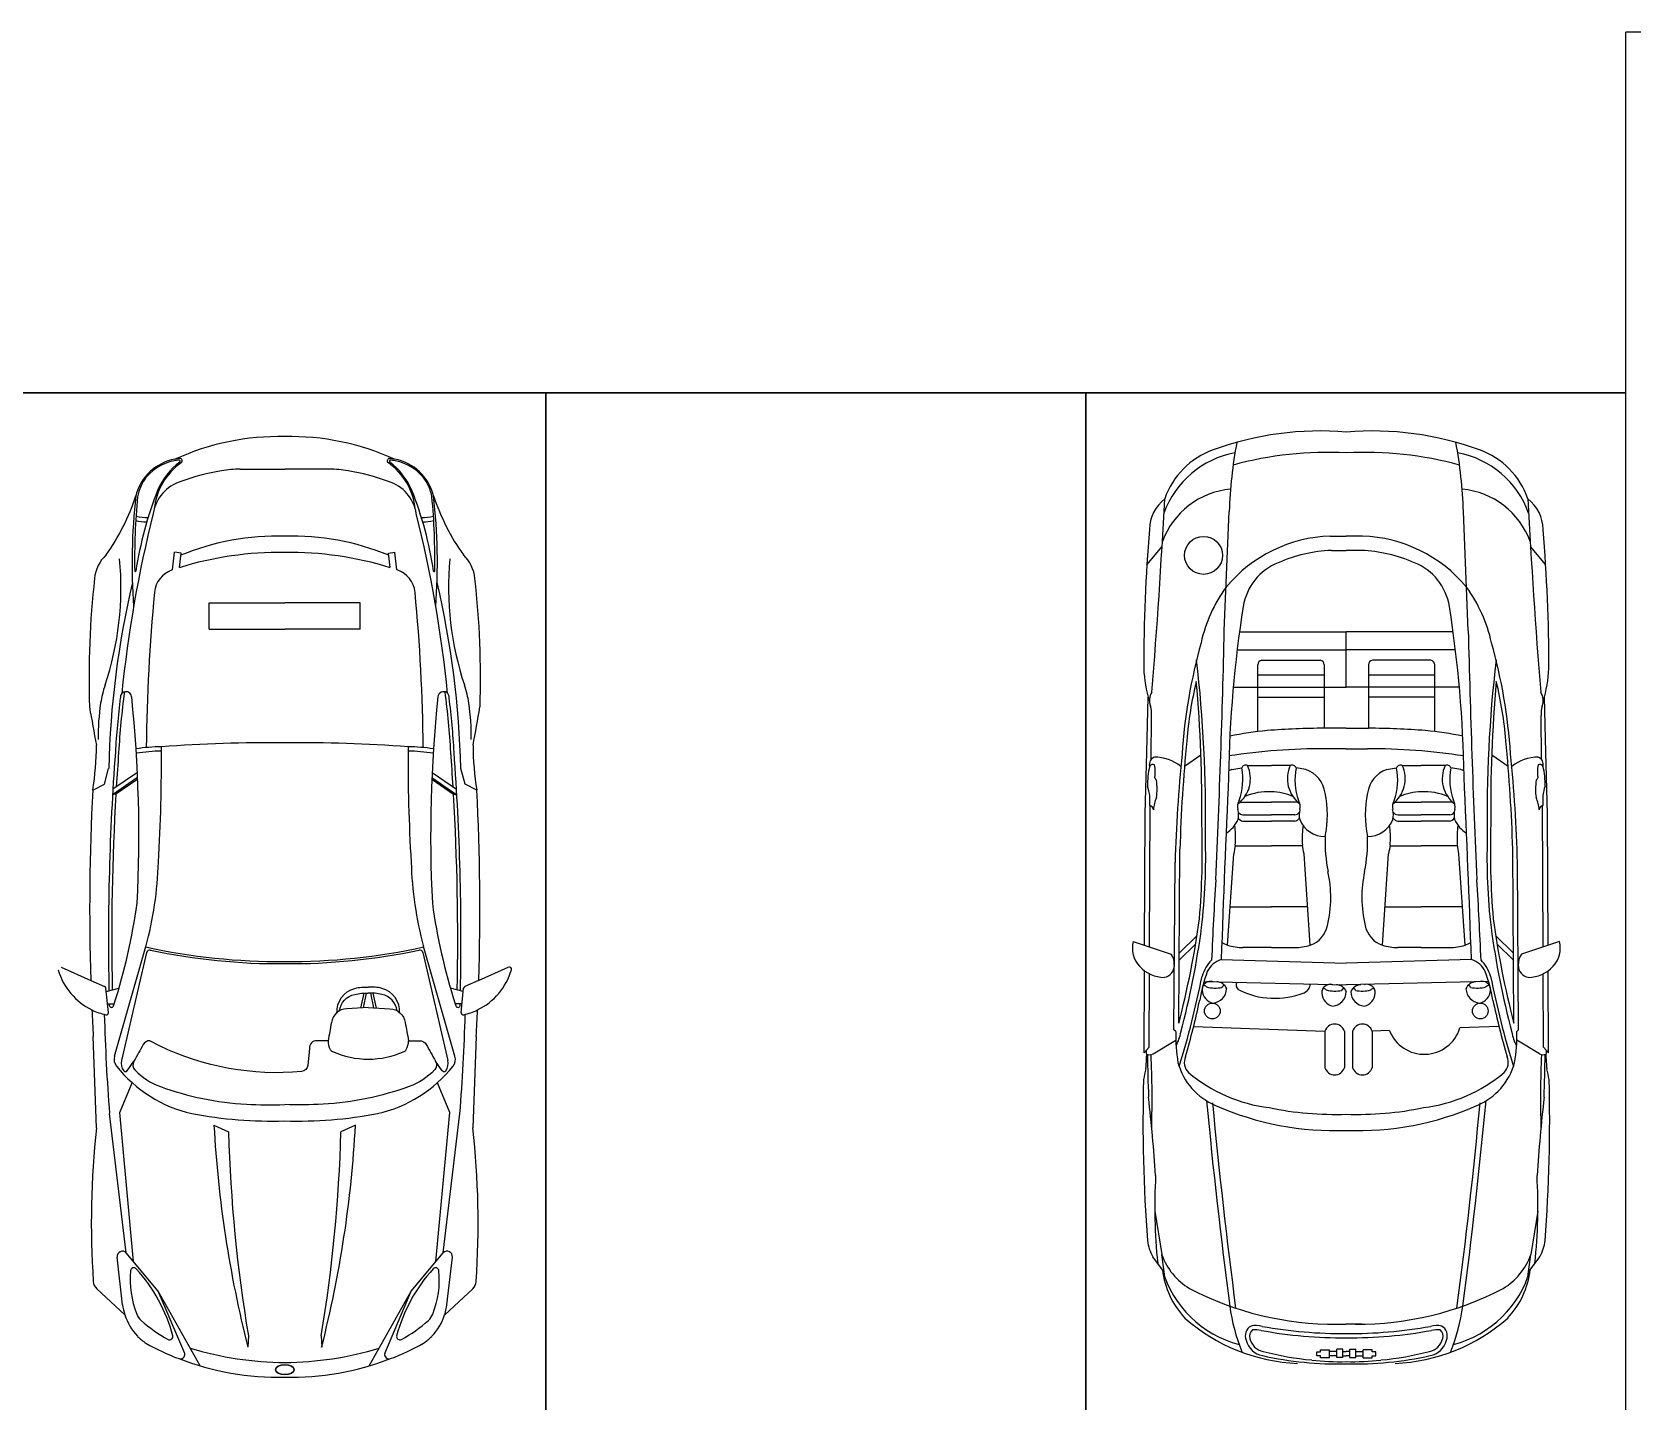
# Model space of a CAD drawing. Header units: inches. Extents: x 484217 to 497210, y -26946 to -21493.
# Drawn here: x 493181.1 to 493478.3, y -22545.8 to -22291.3 of the extents above; entities that cross this region are included whole.
import ezdxf

# ---------------------------------------------------------------- set-up
doc = ezdxf.new("R2010")
doc.units = ezdxf.units.IN
doc.header["$LTSCALE"] = 20
doc.header["$MEASUREMENT"] = 0
for name, color, linetype in [('ceco.net 217 Nissan Z350 - top', 145, 'Continuous'), ('ceco.net 92', 9, 'Continuous'), ('Parking', 7, 'Continuous')]:
    doc.layers.add(name, color=color, linetype=linetype)

msp = doc.modelspace()

# ---------------------------------------------------------------- linework, layer by layer
at = {"layer": 'ceco.net 217 Nissan Z350 - top'}
for p, q in [((493219.71, -22372.49), (493228.02, -22372.49)), ((493236.33, -22372.49), (493228.02, -22372.49)), ((493207.16, -22391.21), (493207.55, -22387.92)), ((493208.76, -22388.07), (493207.55, -22387.92)), ((493208.44, -22390.79), (493208.76, -22388.07)), ((493247.27, -22388.07), (493248.48, -22387.92)), ((493247.6, -22390.79), (493247.27, -22388.07)), ((493248.87, -22391.21), (493248.48, -22387.92)), ((493213.99, -22402.23), (493213.99, -22397.35)), ((493213.99, -22397.35), (493228.02, -22397.35)), ((493242.04, -22397.35), (493228.02, -22397.35)), ((493242.04, -22402.23), (493242.04, -22397.35)), ((493213.99, -22402.23), (493228.02, -22402.23)), ((493242.04, -22402.23), (493228.02, -22402.23)), ((493200.69, -22429.78), (493196.04, -22432.99)), ((493200.64, -22428.82), (493196.1, -22431.96)), ((493200.7, -22430.05), (493196.65, -22432.85)), ((493255.34, -22430.05), (493259.38, -22432.85)), ((493255.35, -22429.78), (493260, -22432.99)), ((493255.39, -22428.82), (493259.94, -22431.96)), ((493196.65, -22432.85), (493196.04, -22432.99)), ((493259.38, -22432.85), (493260, -22432.99)), ((493196.39, -22481.55), (493202.22, -22461.19)), ((493202.36, -22462.28), (493197.71, -22482.36)), ((493253.68, -22462.28), (493258.32, -22482.36)), ((493259.64, -22481.55), (493253.81, -22461.19)), ((493186.48, -22465.02), (493191.99, -22467.47)), ((493264.04, -22467.47), (493269.55, -22465.02)), ((493191.99, -22467.47), (493194.55, -22468.6)), ((493195.26, -22473.4), (493194.79, -22468.93)), ((493194.85, -22469.52), (493197.22, -22468.93)), ((493261.19, -22469.52), (493258.82, -22468.93)), ((493260.77, -22473.4), (493261.25, -22468.93)), ((493264.04, -22467.47), (493261.49, -22468.6)), ((493195.09, -22471.79), (493196.35, -22471.78)), ((493242.71, -22469.81), (493242.09, -22472.59)), ((493243.17, -22469.81), (493242.56, -22472.56)), ((493243.92, -22469.81), (493244.53, -22472.56)), ((493244.38, -22469.81), (493245, -22472.59)), ((493260.94, -22471.79), (493259.69, -22471.78)), ((493193.05, -22494.86), (493192.45, -22477.9)), ((493192.45, -22477.9), (493192.45, -22477.9)), ((493263.59, -22477.9), (493262.98, -22494.86)), ((493263.59, -22477.9), (493263.59, -22477.9)), ((493198.76, -22484.23), (493200, -22482.46)), ((493257.27, -22484.23), (493256.04, -22482.46)), ((493197.36, -22491.99), (493199.66, -22486.46)), ((493258.68, -22491.99), (493256.38, -22486.46)), ((493198.58, -22518.04), (493195.48, -22492.19)), ((493199.95, -22519.69), (493197.36, -22491.99)), ((493256.09, -22519.69), (493258.68, -22491.99)), ((493257.45, -22518.04), (493260.56, -22492.19)), ((493214.87, -22494.34), (493217.59, -22495.6)), ((493241.16, -22494.34), (493238.45, -22495.6)), ((493197.9, -22527.69), (493196.87, -22518.87)), ((493204.51, -22525.2), (493198.58, -22518.04)), ((493251.52, -22525.2), (493257.45, -22518.04)), ((493258.13, -22527.69), (493259.16, -22518.87)), ((493198.31, -22529.56), (493193.1, -22524.75)), ((493209.43, -22536.76), (493204.51, -22525.2)), ((493212.33, -22539.06), (493204.51, -22525.2)), ((493243.71, -22539.06), (493251.52, -22525.2)), ((493246.6, -22536.76), (493251.52, -22525.2)), ((493262.94, -22524.75), (493257.73, -22529.56)), ((493221.27, -22533.5), (493221.16, -22535.59)), ((493234.77, -22533.5), (493234.88, -22535.59))]:
    msp.add_line(p, q, dxfattribs=at)
for points in [[(493208.54, -22370.54, 0.025591), (493207.62, -22370.65, 0.019947)], [(493237.73, -22473.53, -0.358011), (493241.01, -22468.94, -0.087142), (493243.54, -22468.72)], [(493249.36, -22473.53, 0.358011), (493246.07, -22468.94, 0.087142), (493243.54, -22468.72)], [(493238.19, -22473.11, -0.316561), (493241.01, -22470.06, -0.087142), (493243.54, -22469.84)], [(493248.89, -22473.11, 0.316561), (493246.07, -22470.06, 0.087142), (493243.54, -22469.84)], [(493243.54, -22472.51), (493247.54, -22472.72, -0.352581), (493250.41, -22475.28, 0.008047), (493251.02, -22478.66), (493253.07, -22478.66, -0.270521), (493254.3, -22479.38, 0.000614), (493256.04, -22482.46, -0.331797), (493255.84, -22484.1, -0.11427), (493251.12, -22487.17, -0.074246), (493235.14, -22490.45, -0.021686), (493228.02, -22490.53, -0.021686)], [(493243.54, -22472.51), (493239.55, -22472.72, 0.352581), (493236.68, -22475.28, -0.008047), (493236.07, -22478.66), (493234.02, -22478.66)], [(493204.74, -22479.61), (493202.97, -22478.66, 0.270521), (493201.74, -22479.38, -0.000614), (493200, -22482.46, 0.331797), (493200.2, -22484.1, 0.11427), (493204.91, -22487.17, 0.074246), (493220.89, -22490.45, 0.021686), (493228.02, -22490.53)], [(493234.02, -22478.66, 0.460181), (493232.6, -22480.15), (493232.32, -22483.21, -0.361883), (493231.14, -22484.39, -0.136022), (493204.74, -22479.61, -0.015575)], [(493257.73, -22529.56, 0.046528), (493258.13, -22527.69)]]:
    msp.add_lwpolyline(points, format="xyb", dxfattribs=at)
for points in [[(493192.35, -22432.15), (493194.51, -22431.01), (493195.31, -22428.11)], [(493263.69, -22432.15), (493261.53, -22431.01), (493260.72, -22428.11)]]:
    msp.add_lwpolyline(points, dxfattribs=at)
for centre, radius, start, end in [((493227, -22413.17), 46.73, 88.7466, 114.4933), ((493229.04, -22413.17), 46.73, 65.5067, 91.2534), ((493209.18, -22379.58), 9.06, 99.9041, 166.3752), ((493209.31, -22379.96), 9.2, 95.9051, 139.5878), ((493215.9, -22381.2), 12.2, 125.5257, 173.823), ((493216.61, -22381.75), 13.33, 127.4553, 156.508), ((493208.38, -22371.01), 0.203, 307.4553, 95.9051), ((493208.57, -22370.94), 0.407, 305.5257, 94.0403), ((493247.46, -22370.94), 0.407, 85.9597, 234.4743), ((493240.14, -22381.2), 12.2, 6.177, 54.4743), ((493247.65, -22371.01), 0.203, 84.0949, 232.5447), ((493246.85, -22379.58), 9.06, 80.0959, 85.9597), ((493239.42, -22381.75), 13.33, 23.492, 52.5447), ((493246.73, -22379.96), 9.2, 40.4122, 84.0949), ((493246.85, -22379.58), 9.06, 13.6248, 80.0959), ((493208.64, -22379.02), 8.09, 141.6225, 169.9734), ((493223.74, -22416.29), 44.14, 99.7499, 109.876), ((493219.71, -22392.82), 20.33, 90, 99.7499), ((493236.33, -22392.82), 20.33, 80.2501, 90), ((493232.3, -22416.29), 44.14, 70.124, 80.2501), ((493247.39, -22379.02), 8.09, 10.0266, 38.3775), ((493269.05, -22401.88), 69.48, 158.5248, 171.3592), ((493210.99, -22381.94), 7.5, 107.4846, 170.5223), ((493245.05, -22381.94), 7.5, 9.4777, 72.5154), ((493186.99, -22401.88), 69.48, 8.6408, 21.4752), ((493160.69, -22364.32), 41.8, 324.7755, 341.7013), ((493311.13, -22390), 111.47, 173.5323, 184.1267), ((493326.74, -22389.32), 126.61, 174.694, 180.9527), ((493129.29, -22389.32), 126.61, 359.0473, 5.306), ((493144.9, -22390), 111.47, 355.8733, 6.4677), ((493295.35, -22364.32), 41.8, 198.2987, 215.2245), ((493435.46, -22438.37), 238.94, 166.0343, 174.1895), ((493203.47, -22364.57), 17.76, 259.8693, 266.5027), ((493203.47, -22364.57), 16.94, 259.5486, 267.1496), ((493020.57, -22438.37), 238.94, 5.8105, 13.9657), ((493252.57, -22364.57), 16.94, 272.8504, 280.4514), ((493252.57, -22364.57), 17.76, 273.4973, 280.1307), ((493226.63, -22431.8), 46.87, 88.3019, 112.4712), ((493229.41, -22431.8), 46.87, 67.5288, 91.6981), ((493199.58, -22393.47), 6.93, 133.2966, 174.4955), ((493227.16, -22451.21), 63.25, 89.2268, 107.2211), ((493228.87, -22451.21), 63.25, 72.7789, 90.7732), ((493256.45, -22393.47), 6.93, 5.5045, 46.7034), ((493140.65, -22394.51), 56.94, 341.493, 5.3704), ((493200.25, -22391.42), 0.102, 180.9527, 351.3592), ((493208.67, -22395.85), 4.88, 108.4757, 174.5355), ((493227.16, -22451.21), 63.25, 108.4365, 108.4757), ((493228.87, -22451.21), 63.25, 71.5243, 71.5635), ((493247.37, -22395.85), 4.88, 5.4645, 71.5243), ((493255.78, -22391.42), 0.102, 188.6408, 359.0473), ((493315.39, -22394.51), 56.94, 174.6296, 198.507), ((493357.15, -22411.26), 165.49, 173.5977, 181.8724), ((493366.31, -22432.32), 171.05, 166.8904, 178.5895), ((493089.73, -22432.32), 171.05, 1.4105, 13.1096), ((493098.89, -22411.26), 165.49, 358.1276, 6.4023), ((493537.87, -22427.34), 335.58, 174.5355, 179.4658), ((492918.17, -22427.34), 335.58, 0.5342, 5.4645), ((493213.92, -22419.04), 20.33, 161.493, 171.3658), ((493242.12, -22419.04), 20.33, 8.6342, 18.507), ((493342.99, -22433.35), 146.67, 172.7976, 176.78), ((493343.6, -22433.35), 146.67, 172.3693, 176.78), ((493198.53, -22414.88), 1.05, 4.2807, 184.2807), ((492953.36, -22440.47), 247.56, 357.0673, 5.9516), ((493502.68, -22440.47), 247.56, 174.0484, 182.9327), ((493257.51, -22414.88), 1.05, 355.7193, 175.7193), ((493112.43, -22433.35), 146.67, 3.22, 7.6307), ((493113.04, -22433.35), 146.67, 3.22, 7.2024), ((495216.67, -22054.55), 2057.05, 190.13885, 190.34049), ((493232.72, -22421.89), 39.35, 171.3658, 181.1753), ((493223.31, -22421.89), 39.35, 358.8247, 8.6342), ((491240.01, -22054.67), 2056.39, 349.65947, 349.86118), ((493142.5, -22423.88), 50.53, 350.578, 0.0994), ((493205.49, -22456.17), 32.12, 90.6726, 99.1168), ((492894.3, -22426.52), 310.82, 356.5007, 0.4537), ((493225.6, -22709.93), 286.61, 89.5164, 94.0995), ((493230.44, -22709.93), 286.61, 85.9005, 90.4836), ((493561.74, -22426.52), 310.82, 179.5463, 183.4993), ((493250.55, -22456.17), 32.12, 80.8832, 89.3274), ((493313.54, -22423.88), 50.53, 179.9006, 189.422), ((493665.85, -22459.84), 470.58, 175.7675, 181.1621), ((493666.46, -22459.84), 470.58, 175.7675, 176.5495), ((493205.49, -22456.17), 31.31, 90.6802, 99.2602), ((493250.55, -22456.17), 31.31, 80.7398, 89.3198), ((492789.57, -22459.84), 470.58, 3.4505, 4.2325), ((492790.18, -22459.84), 470.58, 358.8379, 4.2325), ((493617.78, -22454.11), 426, 177.0446, 181.7963), ((493666.46, -22459.84), 470.58, 176.711, 181.1438), ((492789.57, -22459.84), 470.58, 358.8562, 3.289), ((492838.26, -22454.11), 426, 358.2037, 2.9554), ((493136.83, -22443.53), 67.74, 344.884, 358.3444), ((493319.21, -22443.53), 67.74, 181.6556, 195.116), ((493088.86, -22437.52), 112.82, 342.3221, 352.0432), ((493367.17, -22437.52), 112.82, 187.9568, 197.6779), ((493227.04, -22349.06), 114.89, 257.5192, 270.486), ((493202.95, -22462.42), 0.61, 77.9589, 166.9841), ((493227.04, -22349.46), 114.89, 257.9589, 270.486), ((493228.99, -22349.06), 114.89, 269.514, 282.4808), ((493228.99, -22349.46), 114.89, 269.514, 282.0411), ((493253.09, -22462.42), 0.61, 13.0159, 102.0411), ((493197.43, -22462.16), 11.98, 196.2112, 244.1117), ((493258.61, -22462.16), 11.98, 295.8883, 343.7888), ((493269.72, -22465.39), 0.407, 343.7888, 113.9719), ((493194.38, -22468.97), 0.407, 6.0515, 66.0281), ((493261.65, -22468.97), 0.407, 113.9719, 173.9485), ((493665.85, -22459.84), 470.58, 181.4548, 181.4893), ((493195.83, -22472.06), 0.407, 181.4893, 342.1051), ((493088.86, -22437.52), 112.82, 342.1051, 342.3221), ((493367.17, -22437.52), 112.82, 197.6779, 197.8949), ((493260.2, -22472.06), 0.407, 197.8949, 358.5107), ((492790.18, -22459.84), 470.58, 358.5107, 358.5452), ((493197.43, -22462.16), 11.98, 244.1117, 257.1585), ((493617.78, -22454.11), 426, 182.532, 183.201), ((493558.23, -22463.75), 363.87, 181.5779, 184.4821), ((493194.86, -22473.44), 0.407, 257.1585, 6.0515), ((492897.81, -22463.75), 363.87, 355.5179, 358.4221), ((493261.18, -22473.44), 0.407, 173.9485, 282.8415), ((493258.61, -22462.16), 11.98, 282.8415, 295.8883), ((492838.26, -22454.11), 426, 356.799, 357.468), ((493239.54, -22478.66), 3.48, 180, 208.5339), ((493237.2, -22479.94), 0.813, 208.5339, 246.162), ((493243.54, -22465.58), 16.5, 246.162, 293.838), ((493249.88, -22479.94), 0.813, 293.838, 331.4661), ((493247.54, -22478.66), 3.48, 331.4661, 0), ((493198.35, -22482.11), 2.03, 164.0101, 218.3433), ((493216.26, -22467.94), 24.87, 218.3433, 257.2458), ((493199.94, -22482.88), 2.29, 166.9841, 216.4286), ((493198.43, -22483.99), 0.407, 216.4286, 325.1391), ((493239.78, -22467.94), 24.87, 282.7542, 321.6567), ((493257.61, -22483.99), 0.407, 214.8609, 323.5714), ((493256.09, -22482.88), 2.29, 323.5714, 13.0159), ((493257.69, -22482.11), 2.03, 321.6567, 15.9899), ((493225.7, -22412.84), 80.75, 259.34, 271.642), ((493230.33, -22412.84), 80.75, 268.358, 280.66), ((493354.26, -22512.54), 162.17, 173.7429, 183.8369), ((493429.97, -22482.66), 215.41, 183.1086, 194.2224), ((493486.25, -22488.65), 268.75, 181.4821, 189.6074), ((492969.79, -22488.65), 268.75, 350.3926, 358.5179), ((493026.07, -22482.66), 215.41, 345.7776, 356.8914), ((493101.77, -22512.54), 162.17, 356.1631, 6.2571), ((493197.89, -22518.78), 1.02, 46.6747, 185.0064), ((493258.15, -22518.78), 1.02, 354.9936, 133.3253), ((493217.05, -22522.96), 17.75, 174.9509, 201.4207), ((493199.97, -22521.45), 0.61, 42.5307, 174.9509), ((493178.61, -22541.06), 29.61, 14.8524, 42.5307), ((493277.43, -22541.06), 29.61, 137.4693, 165.1476), ((493238.99, -22522.96), 17.75, 338.5793, 5.0491), ((493256.06, -22521.45), 0.61, 5.0491, 137.4693), ((493194.48, -22523.25), 2.03, 183.8369, 227.2292), ((493261.56, -22523.25), 2.03, 312.7708, 356.1631), ((493208.13, -22526.46), 10.3, 186.8695, 197.5251), ((493208.13, -22526.46), 10.3, 197.5251, 223.6542), ((493203.36, -22528.33), 3.05, 201.4207, 228.3489), ((493219.86, -22509.79), 27.87, 228.3489, 240.9818), ((493236.18, -22509.79), 27.87, 299.0182, 311.6511), ((493252.67, -22528.33), 3.05, 311.6511, 338.5793), ((493247.9, -22526.46), 10.3, 316.3458, 342.4749), ((493205.97, -22528.52), 7.32, 223.6542, 239.3683), ((493206.63, -22533.62), 0.61, 240.9818, 14.8524), ((493249.4, -22533.62), 0.61, 165.1476, 299.0182), ((493250.06, -22528.52), 7.32, 300.6317, 316.3458), ((493220.93, -22503.26), 36.68, 239.3683, 249.9403), ((493208.64, -22536.95), 0.813, 248.9914, 13.5083), ((493227.01, -22489.13), 52.04, 248.9914, 271.1113), ((493228.65, -22475.03), 63.41, 253.3447, 269.432), ((493227.39, -22475.03), 63.41, 270.568, 286.6553), ((493229.03, -22489.13), 52.04, 268.8887, 291.0086), ((493247.39, -22536.95), 0.813, 166.4917, 291.0086), ((493235.1, -22503.26), 36.68, 290.0597, 300.6317)]:
    msp.add_arc(centre, radius, start, end, dxfattribs=at)
msp.add_ellipse((493228.02, -22539.77), major_axis=(1.74, 0), ratio=0.521468, dxfattribs=at)
at = {"layer": 'ceco.net 217 Nissan Z350 - top', "extrusion": (0, 0, -1)}
msp.add_ellipse((493228.02, -22539.77), major_axis=(-1.74, 0), ratio=0.521468, dxfattribs=at)
at = {"layer": 'ceco.net 92', "linetype": 'ByBlock', "ltscale": 0.4}
for p, q in [((493402.55, -22402.44), (493403.46, -22380.36)), ((493447.88, -22402.44), (493446.97, -22380.36)), ((493422.23, -22384.93), (493425.21, -22384.93)), ((493428.2, -22384.93), (493425.21, -22384.93)), ((493388.18, -22390.25), (493390.99, -22386.87)), ((493422.44, -22387.6), (493425.21, -22387.6)), ((493427.99, -22387.6), (493425.21, -22387.6)), ((493462.25, -22390.25), (493459.44, -22386.87)), ((493405.37, -22402.71), (493425.21, -22402.71)), ((493445.06, -22402.71), (493425.21, -22402.71)), ((493425.21, -22412.97), (493425.21, -22402.71)), ((493404.94, -22406.08), (493425.21, -22406.08)), ((493445.49, -22406.08), (493425.21, -22406.08)), ((493408.78, -22421.24), (493408.78, -22408.85)), ((493409.52, -22407.98), (493420.37, -22407.98)), ((493421.1, -22408.85), (493421.1, -22420.61)), ((493429.33, -22408.85), (493429.33, -22420.61)), ((493440.91, -22407.98), (493430.06, -22407.98)), ((493441.65, -22421.24), (493441.65, -22408.85)), ((493421.1, -22410.75), (493408.78, -22410.75)), ((493441.65, -22410.75), (493429.33, -22410.75)), ((493388.15, -22425.08), (493388.42, -22414.82)), ((493404.22, -22412.97), (493425.21, -22412.97)), ((493408.78, -22414.86), (493421.1, -22414.86)), ((493446.21, -22412.97), (493425.21, -22412.97)), ((493441.65, -22414.86), (493429.33, -22414.86)), ((493462.28, -22425.08), (493462.01, -22414.82)), ((493388.96, -22426.43), (493389, -22418.23)), ((493461.47, -22426.43), (493461.43, -22418.23)), ((493425.21, -22420.61), (493421.1, -22420.61)), ((493425.21, -22420.61), (493429.33, -22420.61)), ((493425.21, -22424.44), (493421.28, -22424.44)), ((493425.21, -22424.44), (493429.15, -22424.44)), ((493387.86, -22436.53), (493388.15, -22425.08)), ((493395.16, -22427.64), (493398.2, -22425.53)), ((493406.85, -22427.54), (493411.31, -22427.54)), ((493414.81, -22427.54), (493411.31, -22427.54)), ((493435.62, -22427.54), (493439.12, -22427.54)), ((493443.58, -22427.54), (493439.12, -22427.54)), ((493455.28, -22427.73), (493452.22, -22425.64)), ((493462.57, -22436.53), (493462.28, -22425.08)), ((493403.95, -22428.3), (493405.79, -22427.99)), ((493417.72, -22428.3), (493415.88, -22427.99)), ((493432.71, -22428.3), (493434.55, -22427.99)), ((493446.48, -22428.3), (493444.64, -22427.99)), ((493387.75, -22460.95), (493387.86, -22436.53)), ((493388.67, -22461.26), (493388.78, -22435)), ((493405.43, -22434.37), (493411.31, -22434.37)), ((493416.23, -22434.37), (493411.31, -22434.37)), ((493434.2, -22434.37), (493439.12, -22434.37)), ((493445, -22434.37), (493439.12, -22434.37)), ((493461.76, -22461.26), (493461.65, -22435)), ((493462.68, -22460.95), (493462.57, -22436.53)), ((493406.01, -22436.73), (493411.31, -22436.73)), ((493406.02, -22437.89), (493411.31, -22437.89)), ((493415.65, -22436.73), (493411.31, -22436.73)), ((493415.64, -22437.89), (493411.31, -22437.89)), ((493434.78, -22436.73), (493439.12, -22436.73)), ((493434.79, -22437.89), (493439.12, -22437.89)), ((493444.42, -22436.73), (493439.12, -22436.73)), ((493444.41, -22437.89), (493439.12, -22437.89)), ((493404.57, -22442.45), (493411.31, -22442.45)), ((493417.09, -22442.45), (493411.31, -22442.45)), ((493433.34, -22442.45), (493439.12, -22442.45)), ((493445.86, -22442.45), (493439.12, -22442.45)), ((493393.2, -22476.66), (493393.41, -22445.56)), ((493394.08, -22475.42), (493394.3, -22443.1)), ((493403.16, -22460.92), (493404.3, -22443.94)), ((493418.51, -22460.92), (493417.36, -22443.94)), ((493431.92, -22460.92), (493433.07, -22443.94)), ((493447.27, -22460.92), (493446.13, -22443.94)), ((493456.35, -22475.42), (493456.13, -22443.1)), ((493457.23, -22476.66), (493457.02, -22445.56)), ((493403.64, -22453.78), (493411.31, -22453.78)), ((493418.02, -22453.78), (493411.31, -22453.78)), ((493432.41, -22453.78), (493439.12, -22453.78)), ((493446.79, -22453.78), (493439.12, -22453.78)), ((493385.64, -22460.24), (493392.69, -22462.61)), ((493394.17, -22462.37), (493397.49, -22459.1)), ((493456.26, -22462.37), (493452.94, -22459.1)), ((493464.79, -22460.24), (493457.74, -22462.61)), ((493394.16, -22463.72), (493397.22, -22460.72)), ((493411.31, -22461.36), (493406.01, -22461.36)), ((493411.31, -22461.36), (493415.65, -22461.36)), ((493439.12, -22461.36), (493434.78, -22461.36)), ((493439.12, -22461.36), (493444.42, -22461.36)), ((493456.27, -22463.72), (493453.21, -22460.72)), ((493387.67, -22480.92), (493387.73, -22465.68)), ((493388.59, -22479.87), (493388.65, -22466.24)), ((493401.97, -22463.6), (493425.21, -22464.27)), ((493448.46, -22463.6), (493425.21, -22464.27)), ((493461.84, -22479.87), (493461.78, -22466.24)), ((493462.76, -22480.92), (493462.7, -22465.68)), ((493398.81, -22467.66), (493425.21, -22468.31)), ((493451.62, -22467.66), (493425.21, -22468.31)), ((493393.57, -22476.96), (493393.2, -22476.66)), ((493396.86, -22476.03), (493421.24, -22476.9)), ((493421.24, -22476.9), (493421.24, -22483.68)), ((493424.85, -22476.9), (493424.85, -22483.68)), ((493426.39, -22476.9), (493426.39, -22483.68)), ((493433.24, -22476.76), (493430, -22476.87)), ((493430.01, -22476.9), (493430.01, -22483.68)), ((493453.57, -22476.03), (493446.31, -22476.29)), ((493456.86, -22476.96), (493457.23, -22476.66)), ((493387.67, -22480.92), (493388.59, -22479.87)), ((493389.31, -22481.08), (493393.55, -22478.53)), ((493461.12, -22481.08), (493456.88, -22478.53)), ((493462.76, -22480.92), (493461.84, -22479.87)), ((493389.63, -22510.34), (493390.96, -22518.4)), ((493460.8, -22510.34), (493459.47, -22518.4)), ((493391.06, -22521.19), (493389.27, -22518.79)), ((493391.51, -22522.55), (493390.96, -22518.4)), ((493458.92, -22522.55), (493459.47, -22518.4)), ((493459.37, -22521.19), (493461.16, -22518.79)), ((493422.35, -22531.3), (493425.21, -22531.3)), ((493428.08, -22531.3), (493425.21, -22531.3)), ((493419.75, -22537.17), (493419.75, -22536.42)), ((493419.75, -22536.42), (493420.44, -22536.42)), ((493420.44, -22537.17), (493419.75, -22537.17)), ((493420.44, -22536.08), (493422.09, -22536.08)), ((493420.44, -22536.42), (493420.44, -22536.08)), ((493420.44, -22537.54), (493420.44, -22537.17)), ((493422.09, -22537.54), (493420.44, -22537.54)), ((493422.09, -22537.54), (493422.09, -22536.08)), ((493423.46, -22536.41), (493422.09, -22536.41)), ((493423.46, -22537.21), (493422.09, -22537.21)), ((493423.46, -22537.53), (493423.46, -22535.98)), ((493424.57, -22535.98), (493423.46, -22535.98)), ((493424.57, -22537.53), (493423.46, -22537.53)), ((493424.57, -22537.53), (493424.57, -22535.98)), ((493424.57, -22536.41), (493425.21, -22536.41)), ((493424.57, -22537.21), (493425.21, -22537.21)), ((493425.86, -22536.41), (493425.21, -22536.41)), ((493425.86, -22537.21), (493425.21, -22537.21)), ((493425.86, -22537.53), (493425.86, -22535.98)), ((493425.86, -22535.98), (493426.97, -22535.98)), ((493425.86, -22537.53), (493426.97, -22537.53)), ((493426.97, -22537.53), (493426.97, -22535.98)), ((493426.97, -22536.41), (493428.34, -22536.41)), ((493426.97, -22537.21), (493428.34, -22537.21)), ((493428.34, -22537.54), (493428.34, -22536.08)), ((493429.99, -22536.08), (493428.34, -22536.08)), ((493428.34, -22537.54), (493429.99, -22537.54)), ((493429.99, -22536.42), (493429.99, -22536.08)), ((493430.68, -22536.42), (493429.99, -22536.42)), ((493429.99, -22537.17), (493430.68, -22537.17)), ((493429.99, -22537.54), (493429.99, -22537.17)), ((493430.68, -22537.17), (493430.68, -22536.42))]:
    msp.add_line(p, q, dxfattribs=at)
for centre, radius in [((493398.69, -22388.51), 3.53), ((493400.33, -22473.14), 1.46), ((493450.1, -22473.14), 1.46)]:
    msp.add_circle(centre, radius, dxfattribs=at)
for centre, radius, start, end in [((493420.34, -22423.13), 57.73, 85.1527, 110.1177), ((493486.4, -22382.99), 82.98, 169.2493, 178.1871), ((493430.09, -22423.13), 57.73, 69.8823, 94.8473), ((493364.03, -22382.99), 82.98, 1.8129, 10.7507), ((493407.76, -22386.61), 17.46, 100.6567, 160.0564), ((493405.47, -22382.86), 14.81, 109.6924, 160.8549), ((493421.5, -22433.65), 64.27, 86.6883, 105.6387), ((493428.93, -22433.65), 64.27, 74.3613, 93.3117), ((493442.67, -22386.61), 17.46, 19.9436, 79.3433), ((493444.96, -22382.86), 14.81, 19.1451, 70.3076), ((493405.04, -22391.05), 14.89, 95.1855, 159.9599), ((493445.39, -22391.05), 14.89, 20.0401, 84.8145), ((493395.9, -22383.73), 7.23, 127.6439, 179.7412), ((492173.29, -22315.4), 1219.8, 355.36643, 357.05785), ((494677.14, -22315.4), 1219.8, 182.94215, 184.63357), ((493454.53, -22383.73), 7.23, 0.2588, 52.3561), ((493693.08, -22409.39), 305.5, 175.1765, 180.0216), ((493423.17, -22411.35), 26.44, 92.0343, 140.1143), ((493427.26, -22411.35), 26.44, 39.8857, 87.9657), ((493157.35, -22409.39), 305.5, 359.9784, 4.8235), ((493423.42, -22414.22), 26.64, 92.0984, 114.0437), ((493427.01, -22414.22), 26.64, 65.9563, 87.9016), ((493416.46, -22399.67), 10.53, 111.7101, 170.897), ((493433.97, -22399.67), 10.53, 9.103, 68.2899), ((493425.13, -22410.6), 27.52, 143.9343, 167.7068), ((493425.3, -22410.6), 27.52, 12.2932, 36.0657), ((493632.41, -22433.48), 229.11, 171.0919, 179.0334), ((493218.02, -22433.48), 229.11, 0.9666, 8.9081), ((491468.72, -22358.71), 1934.33, 357.33196, 358.7046), ((495381.71, -22358.71), 1934.33, 181.2954, 182.66804), ((493495.66, -22432.07), 101.18, 164.3305, 176.2171), ((493354.77, -22432.07), 101.18, 3.7829, 15.6695), ((493411.47, -22408.47), 23.91, 182.4883, 197.2956), ((493148.74, -22436.83), 250.33, 359.066, 6.6276), ((493409.68, -22408.87), 0.901, 100.5292, 179.2673), ((493420.2, -22408.87), 0.901, 0.7327, 79.4708), ((493430.23, -22408.87), 0.901, 100.5292, 179.2673), ((493440.75, -22408.87), 0.901, 0.7327, 79.4708), ((493701.69, -22436.83), 250.33, 173.3724, 180.934), ((493438.96, -22408.47), 23.91, 342.7044, 357.5117), ((493464.36, -22428.36), 68.99, 166.2306, 175.4868), ((493126.17, -22435.79), 272.23, 359.4389, 5.0266), ((493724.26, -22435.79), 272.23, 174.9734, 180.5611), ((493386.07, -22428.36), 68.99, 4.5132, 13.7694), ((493391.34, -22415.45), 2.7, 145.9627, 202.8464), ((493459.09, -22415.45), 2.7, 337.1536, 34.0373), ((493383.96, -22417.8), 5.06, 355.0531, 14.8779), ((493466.47, -22417.8), 5.06, 165.1221, 184.9469), ((493417, -22488.76), 68.02, 95.4594, 101.3809), ((493423.35, -22599.16), 178.57, 90.7214, 94.1173), ((493427.08, -22599.16), 178.57, 85.8827, 89.2786), ((493433.43, -22488.76), 68.02, 78.6191, 84.5406), ((493684.72, -22451.51), 290.54, 174.3558, 178.3419), ((493420.8, -22538.8), 114.37, 89.7605, 98.7394), ((493429.63, -22538.8), 114.37, 81.2606, 90.2395), ((493165.71, -22451.51), 290.54, 1.6581, 5.6442), ((493401.66, -22430.86), 13.37, 166.3848, 182.3157), ((493390.1, -22427.37), 1.48, 111.7287, 193.4079), ((493389.29, -22428.05), 0.708, 65.2059, 151.6073), ((493389.52, -22434.06), 8.07, 52.0438, 89.7332), ((493381.83, -22428.84), 7.89, 352.5852, 10.4484), ((493683.83, -22453.97), 290.54, 174.3558, 178.3419), ((493401.56, -22430), 5.84, 307.0727, 24.9288), ((493406.5, -22428.2), 0.748, 62.3182, 163.667), ((493420.11, -22430), 5.84, 155.0712, 232.9273), ((493415.16, -22428.2), 0.748, 16.333, 117.6818), ((493430.32, -22430), 5.84, 307.0727, 24.9288), ((493435.27, -22428.2), 0.748, 62.3182, 163.667), ((493448.87, -22430), 5.84, 155.0712, 232.9273), ((493443.93, -22428.2), 0.748, 16.333, 117.6818), ((493166.6, -22453.97), 290.54, 1.6581, 5.6442), ((493460.91, -22434.06), 8.07, 90.2668, 127.9562), ((493468.6, -22428.84), 7.89, 169.5516, 187.4148), ((493461.14, -22428.05), 0.708, 28.3927, 114.7941), ((493460.33, -22427.37), 1.48, 346.5921, 68.2713), ((493448.77, -22430.86), 13.37, 357.6843, 13.6152), ((493390.86, -22429.33), 1.32, 203.4077, 226.8454), ((493378.5, -22431.92), 11.57, 352.1001, 8.0858), ((497206.69, -22599.3), 3807.14, 177.44556, 177.95741), ((493405.69, -22433.36), 5.35, 109.0023, 115.9052), ((493394.2, -22430.17), 11.79, 340.8012, 10.663), ((493427.46, -22430.17), 11.79, 169.337, 199.1988), ((493415.97, -22433.36), 5.35, 7.616, 70.9977), ((493434.46, -22433.36), 5.35, 109.0023, 172.384), ((493422.97, -22430.17), 11.79, 340.8012, 10.663), ((493456.23, -22430.17), 11.79, 169.337, 199.1988), ((493444.74, -22433.36), 5.35, 64.0948, 70.9977), ((489643.74, -22599.3), 3807.14, 2.04259, 2.55444), ((493471.93, -22431.92), 11.57, 171.9142, 187.8999), ((493459.57, -22429.33), 1.32, 313.1546, 336.5923), ((493379.89, -22434.14), 8.85, 354.6053, 18.0669), ((493394.8, -22435.94), 5.41, 153.3599, 177.9838), ((493410.72, -22443.35), 10.94, 86.9014, 113.4623), ((493410.94, -22443.35), 10.94, 66.5377, 88.0393), ((493401.97, -22436.67), 19.73, 348.0371, 11.7621), ((493448.46, -22436.67), 19.73, 168.2379, 191.9629), ((493439.49, -22443.35), 10.94, 91.9607, 113.4623), ((493439.71, -22443.35), 10.94, 66.5377, 93.0986), ((493455.63, -22435.94), 5.41, 2.0162, 26.6401), ((493470.54, -22434.14), 8.85, 161.9331, 185.3947), ((493388.52, -22435.83), 0.871, 5.5379, 78.6283), ((493407.28, -22435.23), 2.28, 148.7648, 192.6795), ((493401.22, -22436.76), 3.98, 348.0554, 14.988), ((493406.18, -22435.48), 1.26, 215.6692, 262.0941), ((493415.48, -22435.48), 1.26, 277.9059, 324.3308), ((493414.38, -22435.23), 2.28, 347.3205, 31.2352), ((493420.45, -22436.76), 3.98, 165.012, 191.9446), ((493436.05, -22435.23), 2.28, 148.7648, 192.6795), ((493429.98, -22436.76), 3.98, 348.0554, 14.988), ((493434.95, -22435.48), 1.26, 215.6692, 262.0941), ((493444.25, -22435.48), 1.26, 277.9059, 324.3308), ((493443.15, -22435.23), 2.28, 347.3205, 31.2352), ((493449.21, -22436.76), 3.98, 165.012, 191.9446), ((493461.91, -22435.83), 0.871, 101.3717, 174.4621), ((493241.95, -22443.25), 156.51, 355.3262, 1.7535), ((493400.35, -22435.62), 5.14, 299.3849, 337.6025), ((493404.01, -22439.11), 0.553, 5.1473, 40.3924), ((493384.41, -22440.96), 20.23, 356.1527, 5.3868), ((493406.42, -22436.32), 1.62, 218.5437, 255.9113), ((493415.25, -22436.32), 1.62, 284.0887, 321.4563), ((493421.31, -22435.62), 5.14, 202.3975, 269.5168), ((493437.25, -22440.96), 20.23, 174.6132, 183.8473), ((493417.66, -22439.11), 0.553, 139.6076, 174.8527), ((493429.12, -22435.62), 5.14, 270.4832, 337.6025), ((493432.77, -22439.11), 0.553, 5.1473, 40.3924), ((493413.18, -22440.96), 20.23, 356.1527, 5.3868), ((493435.18, -22436.32), 1.62, 218.5437, 255.9113), ((493444.01, -22436.32), 1.62, 284.0887, 321.4563), ((493450.08, -22435.62), 5.14, 202.3975, 240.6151), ((493466.02, -22440.96), 20.23, 174.6132, 183.8473), ((493446.42, -22439.11), 0.553, 139.6076, 174.8527), ((493608.48, -22443.25), 156.51, 178.2465, 184.6738), ((493285.52, -22444.55), 113.57, 353.3728, 1.8318), ((493447.73, -22451.07), 44.01, 168.5401, 170.6809), ((493373.93, -22451.07), 44.01, 9.3191, 11.4599), ((493450.54, -22441.52), 29.28, 178.5112, 191.1914), ((493399.89, -22441.52), 29.28, 348.8086, 1.4888), ((493476.5, -22451.07), 44.01, 168.5401, 170.6809), ((493402.7, -22451.07), 44.01, 9.3191, 11.4599), ((493564.91, -22444.55), 113.57, 178.1682, 186.6272), ((493399.54, -22452.05), 22.79, 346.7952, 12.266), ((493450.89, -22452.05), 22.79, 167.734, 193.2048), ((494392.62, -22506.65), 993.36, 176.65843, 177.52077), ((492457.81, -22506.65), 993.36, 2.47923, 3.34157), ((493236.02, -22433.96), 163.41, 345.3042, 352.2507), ((493416.87, -22456.23), 4.97, 289.219, 348.0957), ((493433.56, -22456.23), 4.97, 191.9043, 250.781), ((493614.41, -22433.96), 163.41, 187.7493, 194.6958), ((493390.28, -22461.51), 4.81, 164.7689, 223.8838), ((493236.42, -22435.62), 163.41, 345.3042, 352.2507), ((493404.79, -22456.23), 4.97, 236.9257, 250.781), ((493445.64, -22456.23), 4.97, 289.219, 303.0743), ((493614.01, -22435.62), 163.41, 187.7493, 194.6958), ((493460.15, -22461.51), 4.81, 316.1162, 15.2311), ((493390.13, -22464.43), 3.14, 356.2989, 35.4795), ((493406.23, -22450.46), 10.9, 253.6324, 268.8624), ((493415.43, -22450.46), 10.9, 271.1376, 286.3676), ((493435, -22450.46), 10.9, 253.6324, 268.8624), ((493444.2, -22450.46), 10.9, 271.1376, 286.3676), ((493460.3, -22464.43), 3.14, 144.5205, 183.7011), ((493391.38, -22460.78), 6.11, 221.6852, 270.5151), ((493391.03, -22464.68), 2.24, 280.4061, 1.053), ((493433.43, -22477.8), 36.08, 160.6254, 169.304), ((493405.51, -22468.85), 7.42, 135.8363, 162.8314), ((493403.17, -22467.58), 4.16, 106.8834, 155.1838), ((493447.26, -22467.58), 4.16, 24.8162, 73.1166), ((493444.92, -22468.85), 7.42, 17.1686, 44.1637), ((493417, -22477.8), 36.08, 10.696, 19.3746), ((493459.4, -22464.68), 2.24, 178.947, 259.5939), ((493459.05, -22460.78), 6.11, 269.4849, 318.3148), ((493234.42, -22434.06), 167.21, 342.8181, 348.7586), ((493399.99, -22469.18), 1.56, 72.2023, 183.8493), ((493401.09, -22469.1), 2.66, 183.9388, 256.434), ((493398.84, -22468.92), 0.5, 30.3302, 120.425), ((493400.88, -22462.65), 6.23, 255.0343, 281.468), ((493400.19, -22468.9), 2.8, 275.6845, 357.666), ((493401.02, -22469.84), 2.14, 22.9147, 86.8342), ((493402.54, -22468.86), 0.432, 78.3556, 166.1458), ((493405.82, -22468.3), 1.09, 152.1578, 236.4868), ((493411.89, -22455.87), 14.91, 243.4504, 291.5249), ((493416.71, -22468.05), 1.81, 290.948, 357.3754), ((493422.22, -22469.74), 1.56, 72.2023, 183.8493), ((493421.07, -22469.48), 0.5, 30.3302, 120.425), ((493423.11, -22463.21), 6.23, 255.0343, 281.468), ((493423.25, -22470.4), 2.14, 22.9147, 86.8342), ((493424.77, -22469.42), 0.432, 78.3556, 166.1458), ((493428, -22470.4), 2.14, 93.1658, 157.0853), ((493426.48, -22469.42), 0.432, 13.8542, 101.6444), ((493428.14, -22463.21), 6.23, 258.532, 284.9657), ((493429.03, -22469.74), 1.56, 356.1507, 107.7977), ((493430.18, -22469.48), 0.5, 59.575, 149.6698), ((493449.41, -22469.84), 2.14, 93.1658, 157.0853), ((493450.24, -22468.9), 2.8, 182.334, 264.3155), ((493447.89, -22468.86), 0.432, 13.8542, 101.6444), ((493449.55, -22462.65), 6.23, 258.532, 284.9657), ((493450.44, -22469.18), 1.56, 356.1507, 107.7977), ((493449.34, -22469.1), 2.66, 283.566, 356.0612), ((493451.59, -22468.92), 0.5, 59.575, 149.6698), ((493616.01, -22434.06), 167.21, 191.2414, 197.1819), ((493276.6, -22445.98), 123.95, 343.2847, 348.3031), ((493423.32, -22469.66), 2.66, 183.9388, 256.434), ((493422.41, -22469.46), 2.8, 275.6845, 357.666), ((493428.83, -22469.46), 2.8, 182.334, 264.3155), ((493427.93, -22469.66), 2.66, 283.566, 356.0612), ((493573.82, -22445.98), 123.95, 191.6969, 196.7153), ((493420.12, -22478.13), 26.58, 177.4791, 190.0131), ((493385.29, -22475.31), 9.36, 332.4544, 349.1434), ((493423.05, -22477.45), 1.89, 16.8513, 163.1487), ((493428.2, -22477.45), 1.89, 16.8513, 163.1487), ((493439.69, -22474.27), 6.92, 201.098, 342.967), ((493465.14, -22475.31), 9.36, 190.8566, 207.5456), ((493430.31, -22478.13), 26.58, 349.9869, 2.5209), ((493372.81, -22481.49), 15.32, 351.1207, 3.9337), ((493388.6, -22479.73), 1.53, 252.1332, 297.9629), ((493566.31, -22481.14), 178.01, 180.0276, 182.5859), ((493204.14, -22489.42), 185, 358.3259, 2.5417), ((493461.83, -22479.73), 1.53, 242.0371, 287.8668), ((493646.29, -22489.42), 185, 177.4583, 181.6741), ((493284.12, -22481.14), 178.01, 357.4141, 359.9724), ((493477.62, -22481.49), 15.32, 176.0663, 188.8793), ((493509.56, -22509), 124.18, 168.317, 169.2763), ((493405.54, -22479.58), 12.02, 195.2643, 247.4887), ((493397.91, -22482.65), 2.79, 158.4928, 223.6718), ((493423.05, -22483.13), 1.89, 196.8513, 343.1487), ((493428.2, -22483.13), 1.89, 196.8513, 343.1487), ((493444.89, -22479.58), 12.02, 292.5113, 344.7357), ((493452.52, -22482.65), 2.79, 316.3282, 21.5072), ((493340.87, -22509), 124.18, 10.7237, 11.683), ((493671.51, -22493.69), 284.07, 178.4271, 184.4609), ((493414.42, -22462.49), 28.82, 230.016, 262.9414), ((493436.01, -22462.49), 28.82, 277.0586, 309.984), ((493178.92, -22493.69), 284.07, 355.5391, 1.5729), ((493060.17, -22525.92), 330.36, 3.8554, 6.3862), ((494452.7, -22390.26), 1058.14, 185.39904, 187.47657), ((492397.73, -22390.26), 1058.14, 352.52343, 354.60096), ((493790.26, -22525.92), 330.36, 173.6138, 176.1446), ((494453.8, -22390.64), 1058.14, 185.39904, 187.47657), ((493422.98, -22441.06), 54.3, 246.0593, 272.3631), ((493423.1, -22432.52), 59.83, 258.2142, 272.0284), ((493427.45, -22441.06), 54.3, 267.6369, 293.9407), ((493427.33, -22432.52), 59.83, 267.9716, 281.7858), ((492396.63, -22390.64), 1058.14, 352.52343, 354.60096), ((493492.1, -22509.44), 102.47, 176.792, 185.9071), ((493358.33, -22509.44), 102.47, 354.0929, 3.208), ((493395.69, -22515.05), 7.43, 185.6622, 210.2237), ((493454.74, -22515.05), 7.43, 329.7763, 354.3378), ((493402.04, -22514.55), 11.74, 199.1815, 239.4917), ((493448.39, -22514.55), 11.74, 300.5083, 340.8185), ((493410.24, -22515.76), 19.93, 195.8132, 255.6258), ((493406.45, -22519.51), 15.47, 186.2074, 223.5744), ((493440.19, -22515.76), 19.93, 284.3742, 344.1868), ((493443.98, -22519.51), 15.47, 316.4256, 353.7926), ((493422.92, -22473.77), 57.53, 242.1946, 270.5665), ((493427.51, -22473.77), 57.53, 269.4335, 297.8054), ((493439.92, -22522.84), 36.72, 187.9985, 201.6958), ((493410.51, -22522.84), 36.72, 338.3042, 352.0015), ((493417.62, -22504.75), 33.88, 228.6467, 267.5204), ((493408.51, -22533.46), 2.06, 118.739, 203.6977), ((493408.38, -22536), 4.43, 74.326, 101.2071), ((493424.54, -22447.4), 85.65, 259.9389, 270.4511), ((493425.89, -22447.4), 85.65, 269.5489, 280.0611), ((493432.81, -22504.75), 33.88, 272.4796, 311.3533), ((493442.05, -22536), 4.43, 78.7929, 105.674), ((493441.92, -22533.46), 2.06, 336.3023, 61.261), ((493410.3, -22533.44), 3.77, 192.9837, 260.0332), ((493408.63, -22533.5), 1.4, 126.9791, 200.1098), ((493410.36, -22533.32), 3.12, 192.2634, 259.2883), ((493408.33, -22537.19), 4.84, 77.3707, 96.4487), ((493424.35, -22451.01), 82.82, 259.5922, 270.6), ((493426.08, -22451.01), 82.82, 269.4, 280.4078), ((493440.07, -22533.32), 3.12, 280.7117, 347.7366), ((493440.13, -22533.44), 3.77, 279.9668, 347.0163), ((493442.1, -22537.19), 4.84, 83.5513, 102.6293), ((493441.8, -22533.5), 1.4, 339.8902, 53.0209), ((493423.82, -22473.53), 65.18, 257.4369, 271.2234), ((493423.9, -22482.67), 55.53, 255.275, 264.7118), ((493426.61, -22473.53), 65.18, 268.7766, 282.5631), ((493426.53, -22482.67), 55.53, 275.2882, 284.725), ((493423.85, -22498.14), 40.15, 262.744, 271.9501), ((493426.58, -22498.14), 40.15, 268.0499, 277.256)]:
    msp.add_arc(centre, radius, start, end, dxfattribs=at)
at = {"layer": 'Parking'}
for p, q in [((493477.11, -22358.3), (493477.11, -22291.3)), ((493607.01, -22291.3), (493477.11, -22291.3)), ((493477.11, -22358.3), (493477.11, -22291.3)), ((493607.01, -22291.3), (493477.11, -22291.3)), ((493477.11, -22358.3), (493477.11, -22291.3)), ((493607.01, -22291.3), (493477.11, -22291.3)), ((493276.51, -22358.3), (493176.21, -22358.3)), ((493176.21, -22358.3), (493276.51, -22358.3)), ((493276.51, -22358.3), (493176.21, -22358.3)), ((493176.21, -22358.3), (493276.51, -22358.3)), ((493276.51, -22358.3), (493176.21, -22358.3)), ((493176.21, -22358.3), (493276.51, -22358.3)), ((493376.81, -22358.3), (493276.51, -22358.3)), ((493276.51, -22358.3), (493276.51, -22551.1)), ((493276.51, -22358.3), (493376.81, -22358.3)), ((493276.51, -22551.1), (493276.51, -22358.3)), ((493276.51, -22358.3), (493276.51, -22551.1)), ((493376.81, -22358.3), (493276.51, -22358.3)), ((493276.51, -22358.3), (493276.51, -22551.1)), ((493276.51, -22358.3), (493376.81, -22358.3)), ((493276.51, -22551.1), (493276.51, -22358.3)), ((493276.51, -22358.3), (493276.51, -22551.1)), ((493376.81, -22358.3), (493276.51, -22358.3)), ((493276.51, -22358.3), (493276.51, -22551.1)), ((493276.51, -22358.3), (493376.81, -22358.3)), ((493276.51, -22551.1), (493276.51, -22358.3)), ((493276.51, -22358.3), (493276.51, -22551.1)), ((493376.81, -22551.1), (493376.81, -22358.3)), ((493477.11, -22358.3), (493376.81, -22358.3)), ((493376.81, -22358.3), (493376.81, -22551.1)), ((493376.81, -22358.3), (493477.11, -22358.3)), ((493376.81, -22551.1), (493376.81, -22358.3)), ((493477.11, -22358.3), (493376.81, -22358.3)), ((493376.81, -22358.3), (493376.81, -22551.1)), ((493376.81, -22358.3), (493477.11, -22358.3)), ((493376.81, -22551.1), (493376.81, -22358.3)), ((493477.11, -22358.3), (493376.81, -22358.3)), ((493376.81, -22358.3), (493376.81, -22551.1)), ((493376.81, -22358.3), (493477.11, -22358.3)), ((493477.11, -22551.1), (493477.11, -22358.3)), ((493477.11, -22551.1), (493477.11, -22358.3)), ((493477.11, -22551.1), (493477.11, -22358.3))]:
    msp.add_line(p, q, dxfattribs=at)

doc.saveas('drawing.dxf')
